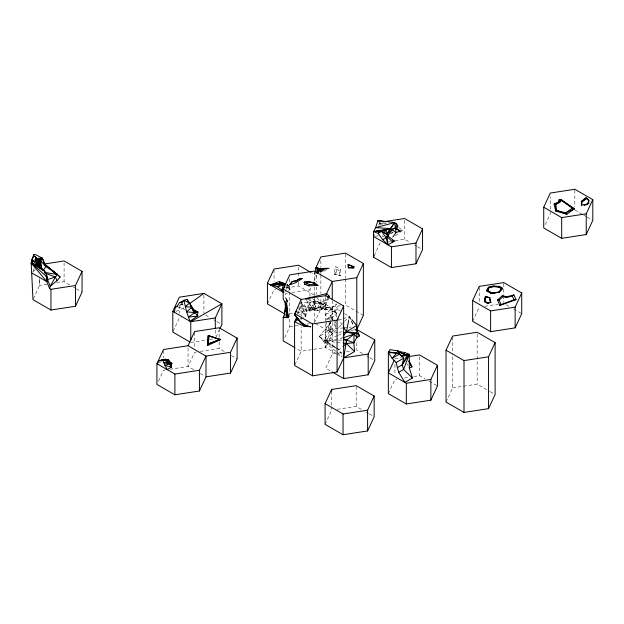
<?xml version="1.0" encoding="UTF-8"?>
<svg xmlns="http://www.w3.org/2000/svg" width="624" height="624" viewBox="0 0 624 624"><rect width="100%" height="100%" fill="white"/><g stroke="black" fill="none" stroke-linecap="round" stroke-linejoin="round"><path stroke-width="0.47" stroke-dasharray="3.12 2.34" d="M329.355 331.094L329.371 320.798M326.001 304.223L325.689 306.103L315.37 309.098L323.326 304.738L328.318 298.943L326.001 304.223L323.326 304.738L315.401 302.968L315.37 309.098L309.036 310.073L307.554 301.946L305.3 298.779M297.64 314.254L301.15 305.612L307.063 306.891L305.854 316.282L303.287 317.429M329.378 319.862L328.903 319.558L330.002 315.237L332.046 316.711L336.086 323.138L335.634 327.241L331.812 332.647L328.154 330.33L328.778 321.352M326.641 321.298L325.073 340.922L339.035 349.697L342.272 355.407M286.276 300.776L286.432 298.873L284.692 297.508M330.853 319.761L331.867 318.334L332.046 316.711M325.689 297.5L325.003 309.527L329.464 306.899L331.149 309.949L336.422 313.443C330.853 305.916 322.39 302.032 313.24 301.181L308.646 303.022L301.15 302.328L298.646 307.063L305.854 316.282L299.465 314.707M286.19 300.737L286.432 298.873L287.407 300.331L287.508 302.258M298.498 308.545L305.854 316.282L301.15 305.612L306.805 311.407L314.098 310.354L317.632 310.721L318.841 302.297L321.477 309.286L331.149 309.949L332.093 309.387L336.422 313.443M287.079 302.11L287.407 300.331L285.722 299.824M337.054 317.132L336.008 315.502L334.846 310.479L336.079 303.966L325.627 314.402L326.789 319.426L336.008 315.502L337.241 308.997L336.079 303.966M348.839 319.496L349.378 316.657L344.526 313.591M334.347 271.877L335.673 266.627L340.33 269.311L340.33 275.87L334.347 274.178L334.347 271.877L335.938 272.649L335.938 274.084L339.651 275.129L340.33 275.87M335.938 272.649L336.757 269.396L335.673 266.627M328.154 330.33L330.697 320.315M339.651 275.129L339.651 271.066L340.33 269.311M32.83 271.393L34.414 267.977M33.361 298.834L39.554 285.503L39.554 277.017M173.191 331.258L179.384 317.928L181.272 317.632M158.48 381.1L163.504 370.266L165.391 369.97M216.083 336.999L219.172 330.338M267.446 303.927L274.022 289.762L275.909 289.474M284.739 337.568L289.762 326.734L289.762 286.408M309.949 296.361L309.949 289.762L311.103 287.266M313.81 281.432L316.516 275.597L311.618 272.766M296.735 312.546L309.949 310.502L315.362 298.841M294.965 364.611L301.15 351.273L301.15 326.984M314.301 322.943L320.876 308.771L320.876 298.21M378.581 225.467L380.055 222.3L380.055 225.131M374.252 255.544L380.055 243.04L381.943 242.752M332.264 300.667L332.264 354.05L325.689 368.222L330.587 371.046M325.081 424.367L331.656 410.202L331.656 407.371M388.354 393.619L394.93 379.447L396.817 379.158M472.649 321.29L479.224 307.125M446.043 402.067L452.618 387.902L452.618 353.332M545.275 224.632L550.298 213.798L550.298 196.825M307.554 301.946L321.672 303.787L324.971 297.008M284.755 292.196L285.917 289.918M286.307 289.154L288.389 285.316L287.11 284.372L287.352 285.067L289.988 286.588L287.079 287.633L285.722 286.416M336.305 353.605L325.689 347.482L323.677 341.242L330.681 329.246L330.65 322.561L319.262 336.578L323.677 341.242L336.258 351.702M323.326 304.738L327.545 298.436M342.576 336.96L341.453 338.442L325.073 340.922L319.262 336.578L330.681 329.246L342.818 327.967M326.251 307.18L324.566 309.317L325.689 306.852L332.093 309.387L321.477 309.286L307.063 306.891M305.854 316.282L301.15 302.328L306.805 311.407L309.683 307.702L317.632 310.721L321.477 309.286L325.689 304.067M314.886 272.704L314.301 273.359L316.415 273.811M309.036 310.073L315.401 302.968M331.149 309.949L332.116 308.88M33.345 271.713L35.295 269.646M308.03 299.614L321.672 303.787L326.641 298.646M326.789 319.426L337.241 308.997L340.478 311.041M335.876 330.135L325.073 340.922L336.196 342.28M338.575 327.444L343.98 322.046M344.651 321.376L349.378 316.657L351.203 318.856M323.677 341.242L339.035 349.697L342.716 346.609M390.78 233.641L392.956 231.972M395.39 235.849L402.62 230.295L398.744 227.534M288.499 290.456L290.152 289.458L289.505 286.868L288.389 285.316M158.917 363.028L160.485 362.131M321.477 309.286L325.689 306.852L309.683 307.702L314.098 310.354L313.24 301.181L317.632 310.721M326.648 269.669L324.145 271.073L319.675 272.017M180.04 304.59L183.394 302.897M175.976 311.462L183.448 308.03L182.879 304.223L179.306 305.315M299.871 318.965L302.437 317.811M325.627 314.402L334.846 310.479M337.576 335.595L325.073 340.922L337.662 340.252M338.465 335.213L342.038 333.692M179.525 305.549L182.879 304.223M400.249 231.091L402.62 230.295M390.671 233.376L393.276 232.549M338.676 320.026L342.248 318.903M343.138 318.622L349.378 316.657L350.93 320.034M319.855 271.627L322.624 270.761L324.145 271.073L322.288 271.034M319.847 271.588L322.624 270.761M286.525 286.19L288.148 285.737L289.505 286.868L286.034 284.864M47.104 284.333L39.554 285.503L39.406 276.931M56.534 282.875L64.085 281.705L69.802 285.004M388.549 241.73L390.437 241.433M395.156 240.708L404.594 239.242L410.311 242.541M286.291 287.867L298.561 285.964L314.067 294.926M287.297 293.264L285.41 293.561L285.41 298.272M292.016 292.539L309.949 289.762M289.185 313.716L292.96 313.131M320.876 308.771L340.696 305.705M289.762 326.734L299.2 325.276M306.751 324.106L309.582 323.669M190.772 342.467L208.697 339.69M209.641 339.542L213.416 338.957M484.887 306.244L498.1 304.2M196.505 352.006L194.618 352.303L188.042 366.467L170.11 369.244M200.281 351.421L219.157 348.504L224.866 351.803M337.927 332.436L332.264 333.31L315.12 323.411M338.871 332.288L342.646 331.703M351.14 330.392L356.803 329.519M332.264 354.05L337.927 353.176M338.871 353.028L342.646 352.451M346.421 351.866L352.084 350.984M394.93 358.706L401.536 357.685M404.368 377.988L409.087 377.263M413.806 376.529L419.468 375.656L425.186 378.955M452.618 387.902L477.157 384.103L489.403 391.178M337.319 409.328L356.195 406.403L361.904 409.703M375.414 236.207L380.234 235.568M343.754 327.865L351.218 327.077M334.347 274.178L335.938 274.084M338.629 340.197L342.506 339.994M378.893 221.224L379.712 223.041L386.186 223.283M178.035 307.476L183.448 308.03L183.596 309.176L185.234 310.128M337.124 342.389L342.685 343.067M379.369 223.782L383.12 224.336M379.712 223.041L385.421 223.922M312.429 298.802L325.689 306.103L325.689 347.482L301.15 351.273L295.441 347.974M574.837 210.007L583.003 214.718M583.822 215.186L586.271 216.606M587.083 217.074L591.981 219.905M414.391 244.904L416.84 246.316M417.659 246.784L422.557 249.616M506.212 304.738L509.473 306.626M513.56 308.981L521.719 313.7M383.885 236.964L382.278 236.036L382.169 235.31M336.757 269.396L339.651 271.066M363.379 315.346L345.415 304.98L345.415 279.053M490.214 391.646L495.113 394.477M429.265 381.311L437.432 386.022M362.521 353.558L356.803 350.259L356.803 340.829M366.6 355.914L369.049 357.326M369.868 357.802L374.767 360.625M337.124 354.081L342.022 356.905M205.553 315.073L209.633 317.429M213.72 319.784L216.169 321.204M216.98 321.672L221.879 324.503M365.992 412.058L368.441 413.478M369.26 413.946L374.158 416.777M231.403 355.579L237.12 358.878M73.07 286.892L75.52 288.304M76.339 288.779L82.048 292.079M193.76 369.767L188.042 366.467L188.042 345.727M200.288 373.542L204.376 375.898M287.079 287.633L290.152 289.458M319.262 336.578L335.876 347.599M336.664 348.13L339.035 349.697M334.612 322.07L336.086 323.138M336.991 352.31L342.17 356.616M317.109 297.749L321.672 303.787M287.11 284.372L288.148 285.737M314.098 310.354L308.646 303.022L306.805 311.407L303.662 302.562M337.584 317.944L342.303 325.276M407.035 363.683L407.94 365.344M351.312 320.876L353.246 325.096M349.378 316.657L353.239 325.213M354.775 328.63L355.547 330.338L354.783 328.536M331.867 318.334L335.634 327.241M330.002 315.237L330.931 319.402M330.353 320.479L331.812 332.647M286.588 301.743L286.432 298.873L286.478 301.735M297.913 310.588L298.015 314.239M574.837 190.203L574.837 207.176M503.763 283.53L503.763 294.84M503.763 295.784L503.763 302.383M479.224 287.321L479.224 302.406M477.157 334.168L477.157 384.103M452.618 337.007L452.618 352.373M419.468 356.795L419.468 375.656M404.594 220.389L404.594 239.242M394.93 364.361L394.93 374.735M356.195 386.607L356.195 406.403M345.415 254.085L345.415 278.093M331.656 391.342L331.656 406.427M320.876 260.762L320.876 267.485M320.876 271.323L320.876 274.209M320.876 275.168L320.876 293.413M316.516 275.597L316.516 282.196M316.516 286.907L316.516 294.45M314.301 271.089L314.301 281.65M314.301 286.97L314.301 296.057M314.301 296.689L314.301 321.984M309.949 297.305L309.949 310.502M301.15 300.378L301.15 316.298M301.15 316.703L301.15 320.549M298.561 267.111L298.561 271.822M298.561 272.766L298.561 277.485M298.561 282.196L298.561 285.964M289.762 278.725L289.762 282.563M287.407 300.331L287.407 302.188M274.022 269.966L274.022 281.276M219.157 328.708L219.157 338.138M219.157 341.905L219.157 348.504M215.303 330.182L215.303 335.837M203.915 295.277L203.915 313.186M194.618 332.498L194.618 347.584M179.384 305.674L179.384 313.217M163.504 350.462L163.504 358.004M64.085 262.852L64.085 281.705M330.681 329.246L325.689 347.482L332.264 333.31L330.681 329.246"/><path stroke-width="0.94" d="M584.095 204.953L586.724 204.571L588.721 203.416L588.806 200.148L585.998 197.699L581.35 201.412L581.474 205.343L581.825 202.145L581.35 201.412L586.661 198.541L588.806 200.148L588.058 203.494L584.228 204.929M296.642 317.515L294.583 321.797L294.583 365.438L312.538 375.812L337.077 372.013L343.652 357.848L354.588 351.538L353.824 342.748L354.058 334.035L356.702 332.904L356.671 325.439L351.811 319.589M220.615 339.55L219.352 339.518L207.893 344.027L208.174 335.65L220.615 339.55L207.652 345.454L208.174 335.65L220.615 339.55L207.893 344.027L207.652 345.454M392.831 237.097L396.022 232.51L400.249 231.091L396.045 228.922L396.349 223.665L394.641 222.565L377.926 220.561L375.632 227.643L373.48 231.621L373.48 257.205L391.443 267.579L415.982 263.78L422.557 249.616L422.557 228.875L404.594 218.501L382.886 221.863M558.862 201.607L558.971 199.875L561.116 199.469L574.306 208.868L566.888 214.227L555.711 211.06L554.12 203.931L561.842 200.585L574.306 208.868L565.679 212.854L556.499 210.452L555.711 211.06L555.656 204.493L558.862 201.607L559.806 202.426L555.656 204.493L554.12 203.931M317.491 267.696L318.56 270.949L315.767 267.938L317.491 267.696L318.895 268.507L318.56 270.949L315.588 270.878L315.767 267.938L320.876 256.924L345.415 253.126L363.379 263.492L356.803 277.664L356.803 329.519L374.767 339.885L368.191 354.05L343.652 357.848L346.609 340.08L343.91 339.113M485.612 296.798L484.513 301.696L484.996 301.166L485.332 296.712L489.809 297.71L490.729 302.461L487.282 303.295L484.513 301.696L485.332 296.712L489.809 297.71L485.332 296.712M285.8 306.501L286.112 302.687M190.749 305.737L194.306 310.9L197.894 312.008L197.418 316.095L190.008 321.282L186.615 311.852L183.932 300.206L187.216 299.419L197.418 316.095L188.354 317.109L194.852 312.616L197.894 312.008L192.223 308.732M197.66 316.423L197.847 314.792M285.948 302.601L284.365 314.738L283.195 317.257L283.195 340.907L294.622 347.506M502.437 295.503L503.1 296.494L506.134 297.601L506.228 296.891L513.926 294.949L516.017 299.668L499.847 305.518L497.531 299.996L502.437 295.503L506.228 296.891M559.806 202.426L560.009 200.975L561.116 199.469L561.842 200.585L572.278 208.174L574.306 208.868M207.893 344.027L209.329 335.837L219.352 339.518M169.151 363.878L164.081 362.809L168.441 362.092L169.166 361.023L169.666 362.006L169.151 363.878L164.791 365.368L171.522 367.068L166.772 359.798L167.973 359.681L171.35 363.893L171.522 367.068L167.154 369.595L162.404 359.775L158.66 360.937L157.357 363.932M343.699 335.486L346.507 331.789L348.66 320.44M174.314 312.226L175.328 307.203L177.52 305.861L179.423 302.585L184.057 300.573L181.35 302.819L179.423 302.585M285.457 309.317L284.365 314.738L286.681 315.097L287.407 317.054L288.374 317.71L288.21 314.808M400.585 355.563L399.688 353.925L396.731 353.145L388.354 352.56L392.114 358.293L396.123 362.521L398.689 372.271L404.859 382.403L412.433 378.035L403.611 369.431L402.184 364.876L403.697 358.145L399.688 353.925L397.823 350.875L389.86 349.643L388.354 352.56L388.354 393.619L406.318 403.985L430.856 400.187L437.432 386.022L437.432 365.282L419.468 354.908L409.087 356.515M386.326 234.757L386.326 229.913L381.576 231.356L386.155 237.783L387.933 244.811L387.208 236.839L387.777 234.601L380.929 230.981L373.48 231.621L378.152 233.329L382.73 239.756L387.933 244.811L394.376 241.09L388.198 236.27L387.777 234.601L381.576 231.356L378.152 233.329L380.929 230.981L390.585 228.634L394.641 222.565L396.022 232.51L392.137 229.741L389.766 229.718L395.366 227.939L400.249 231.091L398.736 230.623M328.52 298.225L329.129 296.072L326.625 293.615L305.3 298.779L307.117 299.333M353.137 267.899L353.964 266.698L353.636 267.852L348.286 267.751L348.059 264.56L353.964 266.698M37.916 266.627L37.799 265.816L39.117 266.994L40.568 262.002L40.49 260.138L36.738 258.422L42.432 258.219L45.856 266.51L57.478 274.56L60.161 277.017L57.088 280.621L50.271 286.166L49.569 288.506L50.942 289.302L75.473 285.503L82.048 271.339L64.085 260.965L44.273 264.03M82.048 271.339L82.048 292.079L75.473 306.244L50.942 310.042L32.978 299.668L31.2 263.071L33.665 254.701L35.63 254.647L42.432 258.219L44.21 263.812M32.042 273.094L46.808 281.619L47.432 279.536C47.346 269.872 38.665 266.269 31.2 263.071L46.808 281.619L49.569 288.506M490.729 302.461L489.317 297.742L490.729 302.461L487.773 302.765L484.996 301.166M396.731 229.102L397.792 225.833L396.349 223.665M412.433 378.035L409.297 367.832L409.297 354.362L404.765 352.513L403.868 354.565L397.823 350.875L396.731 353.145L392.114 358.293L399.688 353.925M317.616 273L319.566 270.13L329.144 268.265L318.895 268.507L321.524 269.794M189.953 341.991L172.809 332.093L172.809 311.353L179.384 297.188L203.915 293.389L221.879 303.763L221.879 324.503L219.944 328.669M199.43 391.006L199.43 370.266L206.006 356.093L206.006 376.841L199.43 391.006L174.892 394.797L156.928 384.431L156.928 363.691L163.504 349.518L188.042 345.727L206.006 356.093L230.545 352.303L237.12 338.13L219.157 327.764L194.618 331.562L188.042 345.727M215.303 328.294L215.303 317.928L221.879 303.763L190.772 321.727L172.809 311.353M284.591 313.833L267.446 303.927L267.446 283.187L274.022 269.022L298.561 265.223L310.807 272.298M206.006 376.841L230.545 373.043L237.12 358.878L237.12 338.13M287.407 309.621L287.407 317.054L283.195 317.257L288.374 317.71L286.595 304.785L283.195 299.075L283.195 289.052L289.762 274.88L314.301 271.089L332.264 281.455L356.803 277.664M296.205 311.197L294.583 314.551C298.584 320.151 303.475 325.58 310.697 326.742L304.699 325.744L300.893 322.811L294.583 314.551L301.15 299.419L325.689 295.628L343.652 305.994L343.652 378.589L368.191 374.798L374.767 360.625L374.767 339.885M374.267 234.772L373.48 236.465L391.443 246.839L415.982 243.04L422.557 228.875M337.077 372.013L337.077 320.159L343.652 305.994M373.48 257.205L374.252 255.544M325.081 403.627L331.656 389.462L356.195 385.663L374.158 396.037L374.158 416.777L367.583 430.942L343.044 434.741L325.081 424.367L325.081 403.627L343.044 413.993L367.583 410.202L374.158 396.037M394.243 360.188L388.354 372.871L406.318 383.245L430.856 379.447L437.432 365.282M446.043 350.212L452.618 336.047L477.157 332.249L495.113 342.623L495.113 394.477L488.545 408.642L464.006 412.441L446.043 402.067L446.043 350.212L464.006 360.586L488.545 356.788L495.113 342.623M472.649 300.55L479.224 286.385L503.763 282.586L521.719 292.96L521.719 313.7L515.151 327.865L490.612 331.664L472.649 321.29L472.649 300.55L490.612 310.916L515.151 307.125L521.719 292.96M543.722 207.223L550.298 193.058L574.837 189.259L592.8 199.633L592.8 220.373L586.225 234.538L561.686 238.337L543.722 227.963L543.722 207.223L561.686 217.597L586.225 213.798L592.8 199.633M45.029 273.039L44.795 271.253L37.791 266.588L40.49 260.138L41.129 259.888L40.201 258.547M325.385 296.158L332.264 281.455L332.264 299.699M382.73 239.756L386.155 237.783L387.777 234.601M397.262 367.723L402.184 364.876L407.066 355.438L409.297 354.362L403.611 369.431L398.689 372.271M292.118 281.518L296.018 280.925L300.199 278.374L302.156 278.6L295.721 282.719L289.481 284.887L292.118 281.518L296.127 280.73M308.81 285.831L309.527 284.489L314.753 284.279L317.975 285.449L308.81 285.831L304.66 284.271L304.091 282.11L309.028 281.681L314.683 282.992L317.975 285.449M44.951 264.412L57.478 274.56L55.349 277.064L50.271 286.166L45.802 275.535M343.613 343.184L346.39 343.52L353.824 342.748L356.912 337.428L359.541 335.907L356.803 329.519L363.379 315.346L363.379 263.492M328.068 297.648L329.129 296.072L327.881 297.359M43.243 270.41L45.856 266.51L44.624 264.49M402.184 364.876L409.297 354.362L403.868 354.565L407.066 355.438L401.895 356.249M386.818 234.031L394.641 222.565L375.632 227.643L390.585 228.634L386.864 233.992M387.886 235.864L392.137 229.741L395.366 227.939L396.045 228.922M501.392 288.67L499.044 291.938L491.166 293.514L486.502 290.823L488.327 287.329L493.155 286.081L499.715 286.408L502.554 288.382L499.106 292.219L491.166 293.514L487.96 290.698L486.502 290.823L488.966 287.719L492.921 286.666L498.623 286.978L502.554 288.382L499.106 292.219L492.414 293.023L487.96 290.698L488.966 287.719L488.327 287.329L492.921 286.666L493.155 286.081L498.623 286.978L501.392 288.67L502.554 288.382M41.917 269.123L40.841 267.524L40.498 260.692L42.432 258.219L39.764 258.609M292.453 281.627L289.481 284.887M41.769 269.155L40.49 260.138L37.541 262.891L37.791 266.588L32.791 263.905L31.871 259.615L33.665 256.113L35.03 256.526L36.122 258.172L35.123 259.436L37.791 266.588L43.649 270.013M317.031 273.055L318.256 271.549L315.884 272.633M38.033 263.149L38.977 261.222L36.738 258.422L41.129 259.888M487.282 303.295L490.831 302.156M383.807 232.541L386.326 229.913L373.48 231.621L390.585 228.634M181.35 302.819L183.932 300.206L189.524 303.085L192.371 308.779L192.098 307.195L185.242 306.649L189.524 303.085M193.463 309.839L194.672 312.796L192.995 310.51L194.672 312.796L197.894 312.008M397.184 226.426L397.792 225.833M285.059 287.024L281.736 290.066L277.462 286.767L270.262 284.817L279.412 281.51L285.925 284.248M497.531 299.996L499.169 300.089L503.1 296.494M386.155 237.783L388.198 236.27M40.568 262.002L38.914 263.468L39.117 266.994M387.059 234.125L392.137 229.741M499.847 305.518L501.025 304.512L513.973 299.832L516.017 299.668M343.45 345.992L346.39 343.52L346.375 339.791L343.473 339.94M296.018 280.925L300.199 278.374M343.169 338.988L346.609 340.08L354.058 334.035L356.912 337.428L356.702 332.904L346.507 331.789L343.824 332.935M182.606 301.751L184.057 300.573M164.736 359.619L165.313 359.206L166.811 359.572L160.766 360.586L165.313 359.206L165.134 359.986L162.404 359.775L168.441 362.092L169.666 362.006L172.021 363.503L171.35 363.893L169.666 362.006L171.522 367.068M189.751 303.521L203.915 293.389M572.278 208.174L565.679 212.854L566.888 214.227L556.499 210.452L555.656 204.493M506.134 297.601L512.304 296.049L513.926 294.949M343.356 326.906L346.507 331.789L356.671 325.439M160.805 361.07L163.028 359.767L167.973 359.681L168.854 361.413M296.143 319.145L298.163 319.73L294.583 321.797L303.896 326.212L305.854 325.299M396.123 362.521L403.697 358.145M302.156 278.6L299.653 278.834M498.623 286.978L499.715 286.408M285.184 284.372L282.196 282.649L273.702 285.418L283.975 283.327L281.736 290.066L283.842 292.375M175.328 307.203L177.84 306.205M343.255 337.81L354.058 334.035L346.507 331.789M409.297 367.832L411.902 366.943L408.97 361M401.895 356.101L405.35 354.97L397.823 350.875L400.577 355.602M285.121 284.458L277.462 286.767L282.719 282.859L271.268 285.043L282.196 282.649M57.088 280.621L55.349 277.064L47.432 279.536L46.387 278.023M158.66 360.937L163.028 359.767M304.66 284.271L307.164 283.6L309.527 284.489M316.602 272.275L319.184 271.627M351.975 267.727L353.636 267.852M588.721 203.416L588.058 203.494L588.728 200.561L586.661 198.541L584.267 199.001L584.875 199.813L581.825 202.145L581.685 205L586.724 204.571L586.061 204.649M215.303 317.928L190.772 321.727L190.772 340.579M294.583 313.583L312.538 323.957L337.077 320.159M156.928 363.691L174.892 374.057L199.43 370.266M270.262 284.817L279.77 283.413L284.981 285.909M304.091 282.11L309.652 282.126L314.683 282.992M348.286 267.751L352.279 267.657M162.404 359.775L166.772 359.798M303.896 326.212L310.697 326.742M194.852 312.616L186.615 311.852L192.098 307.195L192.769 309.683M397.449 351.382L404.765 352.513M388.768 351.913L396.731 353.145M385.297 221.801L377.926 220.561L378.893 221.224M45.061 272.462L57.478 274.56L44.834 264.326M319.566 270.13L321.095 270.449M348.059 264.56L353.426 266.908M346.609 340.08L353.824 342.748M44.827 272.992L55.349 277.064M392.636 240.263L394.376 241.09M46.808 281.619L46.808 276.705L31.2 263.071L32.791 263.905M283.195 289.052L301.15 299.419M267.446 283.187L283.53 292.477M332.225 371.99L343.652 378.589M44.312 264.49L46.699 265.871M169.666 362.138L172.021 363.503M31.2 263.071L44.795 271.253M53.648 272.111L57.478 274.56M309.028 281.681L309.652 282.126M55.006 273.32L57.213 274.903M58.687 275.956L60.161 277.017M312.881 282.875L314.753 284.279M304.699 325.744L299.005 320.588L300.893 322.811L297.297 317.663M387.208 236.839L392.707 242.057M346.39 343.52L354.588 351.538M558.971 199.875L560.009 200.975M356.702 332.904L359.541 335.907M40.498 260.692L45.856 266.51M37.791 266.588L31.871 259.615L35.662 261.807L37.557 263.702L35.123 259.436L38.992 262.033L35.03 256.526L38.992 262.033L36.122 258.172M585.998 197.699L586.661 198.541M294.583 314.551L300.893 322.811M169.166 361.023L170.251 362.731M322.663 268.655L323.653 270.27M45.973 275.317L46.808 276.705M409.196 361.967L411.902 366.943L409.024 361.156M512.304 296.049L513.973 299.832M187.216 299.419L188.37 302.071M499.169 300.089L501.025 304.512M306.836 282.376L307.164 283.6M192.512 308.537L192.832 309.855M33.665 254.701L34.047 256.37M167.973 359.681L168.441 362.092M279.412 281.51L279.77 283.413M194.306 310.9L194.672 312.796M192.153 307.554L192.371 308.779M285.098 301.938L285.488 306.563M37.775 265.879L37.541 262.891L40.49 260.138L37.323 259.015L37.339 259.826M348.34 265.067L348.535 267.813M286.689 303.654L287.407 317.054M286.502 303.646L286.681 315.097M586.225 213.798L586.225 234.538M561.686 217.597L561.686 238.337M515.151 307.125L515.151 327.865M490.612 310.916L490.612 331.664M488.545 356.788L488.545 408.642M464.006 360.586L464.006 412.441M430.856 379.447L430.856 400.187M415.982 243.04L415.982 263.78M406.318 383.245L406.318 403.985M391.443 246.839L391.443 267.579M368.191 354.05L368.191 374.798M367.583 410.202L367.583 430.942M343.044 413.993L343.044 434.741M331.656 389.462L331.656 391.342M312.538 323.957L312.538 375.812M285.41 302.047L285.41 311.47M230.545 352.303L230.545 373.043M174.892 374.057L174.892 394.797M75.473 285.503L75.473 306.244M50.942 289.302L50.942 310.042"/></g></svg>
